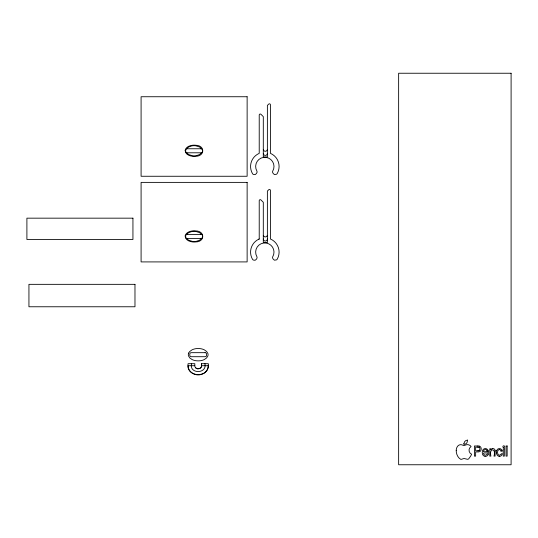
<?xml version="1.0" encoding="UTF-8"?>
<svg xmlns="http://www.w3.org/2000/svg" width="538" height="538" viewBox="0 0 538 538"><rect width="100%" height="100%" fill="white"/><g stroke="black" fill="none" stroke-linecap="round" stroke-linejoin="round"><path stroke-width="0.81" d="M267.379 238.993L267.379 191.077L268.805 189.679A1.009 1.009 0 0 1 270.439 190.479L270.439 238.993A14.264 14.264 0 0 1 277.252 259.128A2.791 2.791 0 0 1 276.579 259.861L274.528 260.197A1.48 1.48 0 0 1 274.071 259.874L273.835 259.699A9.321 9.321 0 0 1 273.176 259.108L272.591 257.978A2.724 2.724 0 0 1 272.672 256.942L272.712 256.808A9.173 9.173 0 0 0 270.775 245.14A9.173 9.173 0 0 0 258.946 245.079A9.173 9.173 0 0 0 256.895 256.727L256.982 257.003A2.751 2.751 0 0 1 257.056 257.937L256.471 259.128A9.684 9.684 0 0 1 255.913 259.639L255.577 259.901A1.493 1.493 0 0 1 254.992 260.271L253.284 260.029A2.744 2.744 0 0 1 252.571 259.403A14.264 14.264 0 0 1 259.222 239.006L259.222 200.674A1.022 1.022 0 0 1 260.984 199.975L263.304 202.288L263.304 242.618L267.379 242.618L267.379 238.993A2.038 2.038 0 0 1 265.342 241.037A2.038 2.038 0 0 1 263.304 238.993M267.379 153.35L267.379 105.428L268.805 104.029A1.009 1.009 0 0 1 270.439 104.829L270.439 153.35A14.264 14.264 0 0 1 277.252 173.485A2.791 2.791 0 0 1 276.579 174.218L274.528 174.554A1.48 1.48 0 0 1 274.071 174.231L273.835 174.05A9.321 9.321 0 0 1 273.176 173.458L272.591 172.335A2.724 2.724 0 0 1 272.672 171.292L272.712 171.165A9.173 9.173 0 0 0 270.775 159.49A9.173 9.173 0 0 0 258.946 159.43A9.173 9.173 0 0 0 256.895 171.084L256.982 171.353A2.751 2.751 0 0 1 257.056 172.294L256.471 173.478A9.684 9.684 0 0 1 255.913 173.996L255.577 174.251A1.493 1.493 0 0 1 254.992 174.628L253.284 174.386A2.744 2.744 0 0 1 252.571 173.761A14.264 14.264 0 0 1 259.222 153.364L259.222 115.031A1.022 1.022 0 0 1 260.984 114.325L263.304 116.645L263.304 156.975L267.379 156.975L267.379 153.35A2.038 2.038 0 0 1 265.342 155.388A2.038 2.038 0 0 1 263.304 153.35M208.267 365.147C209.242 378.308 185.462 377.582 188.098 363.681L194.803 363.681L194.803 365.719A2.939 2.939 0 0 0 195.805 367.891L195.913 367.999A3.578 3.578 0 0 0 198.192 368.792A3.558 3.558 0 0 1 195.792 367.905M208.287 365.726L201.575 365.726L201.555 363.681L208.287 363.688C209.04 368.315 206.054 373.17 201.468 374.401M456.204 450.326C456.123 453.689 457.704 457.677 460.743 459.317A1.87 1.87 0 0 0 461.301 459.331L463.46 458.665A4.755 4.755 0 0 1 464.361 458.578L467.562 459.311A1.977 1.977 0 0 0 468.215 459.129L468.376 459.048A2.825 2.825 0 0 0 468.726 458.806L470.716 456.056A19.987 19.987 0 0 0 471.55 454.2A4.344 4.344 0 0 1 471.086 446.56A4.438 4.438 0 0 0 465.471 445.081L464.2 445.504A1.506 1.506 0 0 1 463.769 445.511L462.613 445.134A3.948 3.948 0 0 0 457.818 446.015A6.517 6.517 0 0 0 456.251 450.326M186.504 148.932L188.623 147.002L191.851 145.879A12.865 12.865 0 0 1 195.798 145.791L199.598 147.002L201.716 148.932M201.716 152.617L199.598 154.547L196.37 155.67A12.865 12.865 0 0 1 192.429 155.758L188.623 154.547L186.504 152.617M186.504 234.575L188.623 232.651L191.851 231.522A12.865 12.865 0 0 1 195.798 231.434L199.598 232.651L201.716 234.575M201.716 238.26L199.598 240.19L196.37 241.32A12.865 12.865 0 0 1 192.429 241.407L188.623 240.19L186.504 238.26M258.549 239.316L259.222 239.006M479.076 450.588L479.25 450.508A1.271 1.271 0 0 0 479.526 450.299A1.365 1.365 0 0 1 479.076 450.588L478.322 450.763A4.499 4.499 0 0 1 477.919 450.783L475.639 450.783L475.639 447.159L477.892 447.159M200.977 374.542C195.22 376.297 188.024 372.067 188.098 365.719L194.803 365.719M501.006 451.147L502.115 450.965M492.532 448.652L492.371 448.672A2.226 2.226 0 0 0 491.181 449.284L490.784 449.795L490.784 448.753L489.788 448.753L489.788 456.123L490.891 456.123C488.746 447.522 496.554 447.959 493.992 456.123L495.095 456.123L495.088 451.133M263.304 149.725L263.358 149.725A2.038 2.038 0 0 0 267.332 149.725L267.379 149.725M263.304 235.375L263.358 235.375A2.038 2.038 0 0 0 267.332 235.375L267.379 235.375M191.575 363.681C188.798 374.233 207.412 374.078 204.917 363.688M477.778 445.989L474.422 445.989L474.422 456.123L475.639 456.123L475.639 451.947L478.773 451.893L480.192 451.362A1.849 1.849 0 0 0 480.501 451.059C481.799 449.546 481.362 446.426 479.136 446.089M487.3 451.705L483.433 451.705A2.024 2.024 0 0 1 487.038 450.306M201.555 363.681L201.575 365.726M488.37 453.85C487.038 453.339 485.922 456.5 484.166 454.718C480.797 450.857 490.488 455.242 488.195 450.817M496.487 452.909L496.803 454.415A2.858 2.858 0 0 0 499.17 456.271M499.661 456.412A2.986 2.986 0 0 0 502.25 453.608C501.06 453.157 499.849 456.735 498.107 454.543A1.748 1.748 0 0 1 497.98 454.368L497.589 452.781A6.214 6.214 0 0 1 497.65 451.463L497.932 450.615A1.782 1.782 0 0 1 499.594 449.667M496.756 450.373A2.838 2.838 0 0 1 502.216 450.952M496.527 452.909A5.763 5.763 0 0 1 496.803 450.393M499.641 456.244A3.558 3.558 0 0 1 499.17 456.231M499.6 449.526A1.769 1.769 0 0 1 500.952 451.153M495.027 450.346A5.582 5.582 0 0 1 495.081 451.133M492.519 448.564A2.313 2.313 0 0 1 495.128 450.319M477.778 446.009A7.976 7.976 0 0 1 479.136 446.069M478.679 450.716A3.84 3.84 0 0 1 477.919 450.777M479.002 447.219A1.829 1.829 0 0 1 479.392 450.151M477.899 447.186A5.111 5.111 0 0 1 479.049 447.233M486.897 450.346A2.609 2.609 0 0 1 487.26 451.705M488.47 453.877A3.181 3.181 0 0 1 485.074 456.365M488.174 450.824A2.986 2.986 0 0 0 485.552 448.558A3.06 3.06 0 0 0 482.512 450.683L482.283 452.055A7.29 7.29 0 0 0 482.27 452.72L482.431 453.904A3.06 3.06 0 0 0 484.899 456.291M463.877 443.695L463.911 444.502L465.8 443.837A4.492 4.492 0 0 0 466.971 442.687L467.636 439.99L465.753 440.662A4.492 4.492 0 0 0 464.583 441.812L463.877 443.695M185.173 150.27C184.897 154.076 189.295 155.966 192.476 156.289A14.264 14.264 0 0 0 195.745 156.289C205.079 156.255 205.079 145.294 195.745 145.26A14.264 14.264 0 0 0 192.476 145.26C189.524 145.623 185.859 147.015 185.173 150.27M185.173 235.913C184.897 239.726 189.295 241.616 192.476 241.932A14.264 14.264 0 0 0 195.745 241.932C205.079 241.905 205.079 230.936 195.745 230.903A14.264 14.264 0 0 0 192.476 230.903C189.524 231.266 185.859 232.658 185.173 235.913M188.643 353.089L188.508 353.466A4.082 4.082 0 0 0 188.508 355.914L189.766 357.918L192.005 359.498A12.596 12.596 0 0 0 196.182 360.749L197.776 360.857A19.395 19.395 0 0 0 199.006 360.843L200.197 360.749A12.596 12.596 0 0 0 204.379 359.505L206.619 357.918L207.87 355.914A4.082 4.082 0 0 0 207.876 353.479L206.619 351.469L204.373 349.882A12.596 12.596 0 0 0 200.197 348.637L199.006 348.537A19.213 19.213 0 0 0 197.372 348.543L196.182 348.637A12.596 12.596 0 0 0 192.005 349.875L189.766 351.469L188.643 353.089M511.1 73.242L398.638 73.242L398.638 464.758L511.1 464.758L511.1 73.242M247.13 96.739L141.09 96.739L141.09 176.262L247.13 176.262L247.13 96.739M201.01 148.757L187.217 148.757A1.513 1.513 0 0 0 185.697 150.27L185.697 151.279A1.513 1.513 0 0 0 187.217 152.792L201.01 152.792A1.513 1.513 0 0 0 202.523 151.279L202.523 150.27A1.513 1.513 0 0 0 201.01 148.757M247.13 182.382L141.09 182.382L141.09 261.912L247.13 261.912L247.13 182.382M132.94 218.166L26.9 218.166L26.9 239.477L132.94 239.477L132.94 218.166M201.01 234.4L187.217 234.4A1.513 1.513 0 0 0 185.697 235.913L185.697 236.922A1.513 1.513 0 0 0 187.217 238.442L201.01 238.442A1.513 1.513 0 0 0 202.523 236.922L202.523 235.913A1.513 1.513 0 0 0 201.01 234.4M134.977 284.34L28.938 284.34L28.938 306.768L134.977 306.768L134.977 284.34M205.086 352.672L191.293 352.672A1.513 1.513 0 0 0 189.779 354.186L189.779 355.194A1.513 1.513 0 0 0 191.293 356.707L205.086 356.707A1.513 1.513 0 0 0 206.599 355.194L206.599 354.186A1.513 1.513 0 0 0 205.086 352.672M507.146 445.989L506.036 445.989L506.036 456.123L507.146 456.123L507.146 445.989M504.328 448.753L503.218 448.753L503.218 456.123L504.328 456.123L504.328 448.753M198.199 368.678A3.194 3.194 0 0 0 201.663 365.732A3.241 3.241 0 0 1 198.199 368.691M503.265 447.434A0.894 0.894 0 0 0 504.664 446.769A0.894 0.894 0 0 0 503.386 445.888A0.894 0.894 0 0 0 503.265 447.434"/></g></svg>
